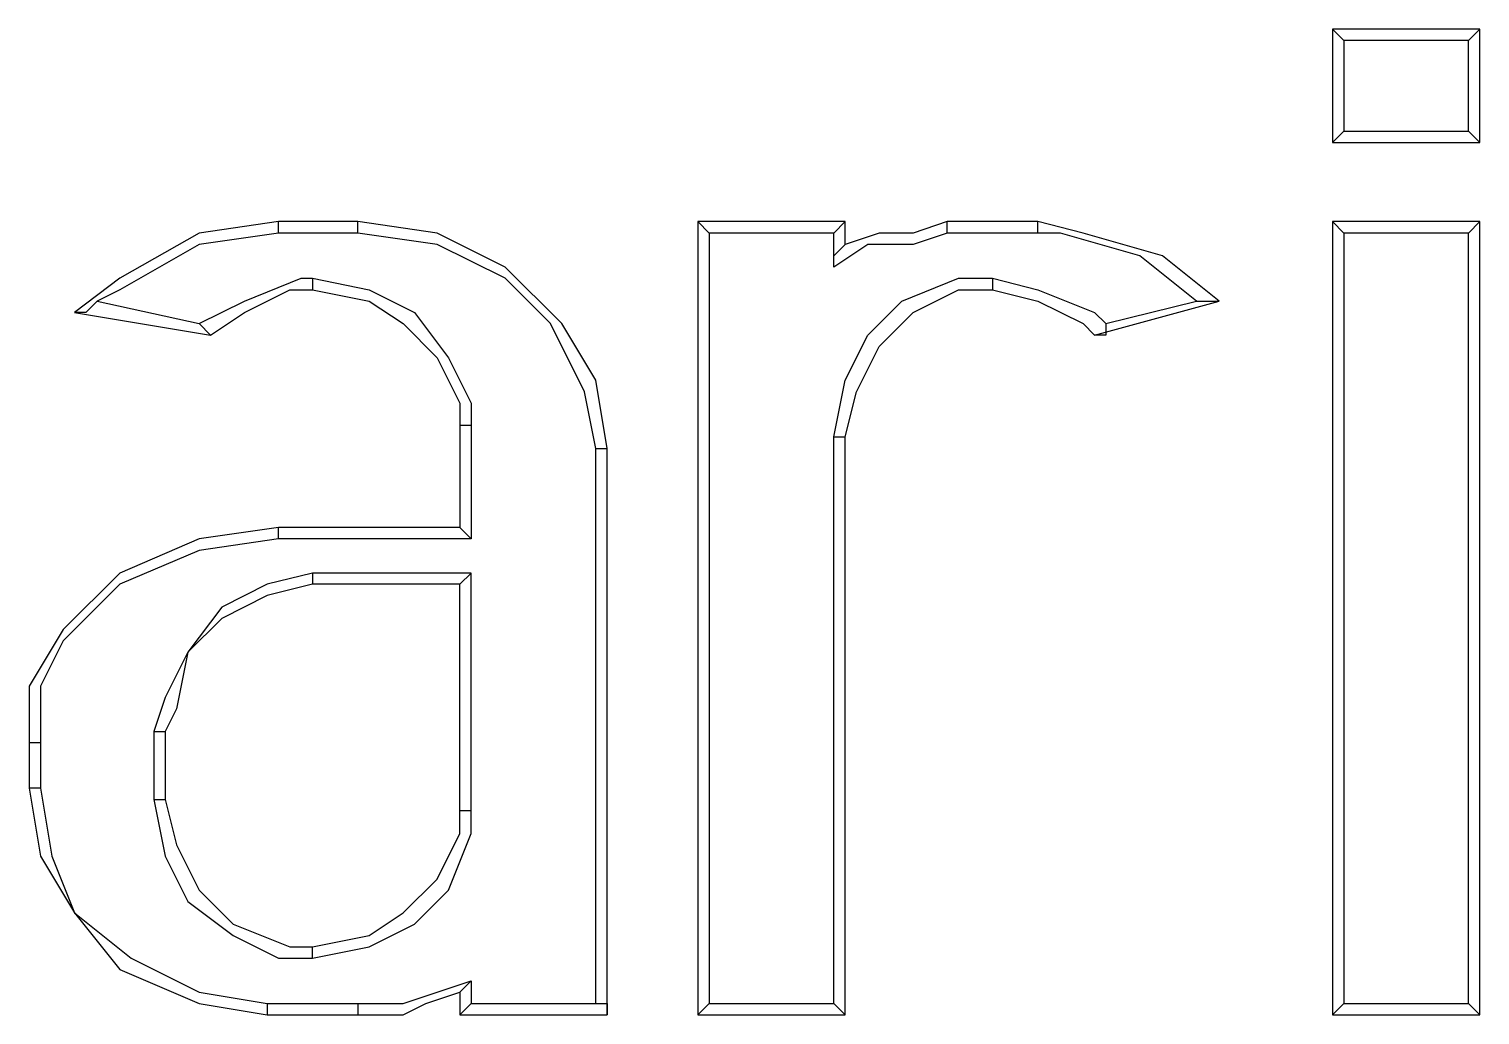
# Model space of a CAD drawing. Header units: centimetres. Extents: x -9.3 to 8.8, y -8.1 to 9.2.
# Drawn here: x 2.2049 to 2.6564, y -2.413 to -2.1061 of the extents above; entities that cross this region are included whole.
import ezdxf

# ---------------------------------------------------------------- set-up
doc = ezdxf.new("R2010")
doc.units = ezdxf.units.CM
doc.header["$MEASUREMENT"] = 0
doc.layers.add('Camada 1', color=7, linetype='Continuous')

msp = doc.modelspace()

# ---------------------------------------------------------------- linework, layer by layer
at = {"layer": 'Camada 1', "color": 250, "lineweight": 25}
for points in [[(2.61408, -2.10961), (2.61408, -2.10961), (2.61055, -2.10608), (2.61055, -2.10608)], [(2.61055, -2.10608), (2.61055, -2.10608), (2.61055, -2.14136), (2.61055, -2.14136)], [(2.65642, -2.10608), (2.65642, -2.10608), (2.61055, -2.10608), (2.61055, -2.10608)], [(2.61408, -2.10961), (2.61408, -2.10961), (2.61055, -2.10608), (2.61055, -2.10608)], [(2.61055, -2.10608), (2.61055, -2.10608), (2.61055, -2.14136), (2.61055, -2.14136)], [(2.65642, -2.10608), (2.65642, -2.10608), (2.61055, -2.10608), (2.61055, -2.10608)], [(2.65289, -2.10961), (2.65289, -2.10961), (2.65642, -2.10608), (2.65642, -2.10608)], [(2.65289, -2.10961), (2.65289, -2.10961), (2.65642, -2.10608), (2.65642, -2.10608)], [(2.65642, -2.14136), (2.65642, -2.14136), (2.65642, -2.10608), (2.65642, -2.10608)], [(2.65642, -2.14136), (2.65642, -2.14136), (2.65642, -2.10608), (2.65642, -2.10608)], [(2.61408, -2.10961), (2.61408, -2.10961), (2.61408, -2.13783), (2.61408, -2.13783)], [(2.65289, -2.10961), (2.65289, -2.10961), (2.61408, -2.10961), (2.61408, -2.10961)], [(2.61408, -2.10961), (2.61408, -2.10961), (2.61408, -2.13783), (2.61408, -2.13783)], [(2.65289, -2.10961), (2.65289, -2.10961), (2.61408, -2.10961), (2.61408, -2.10961)], [(2.65289, -2.13783), (2.65289, -2.13783), (2.65289, -2.10961), (2.65289, -2.10961)], [(2.65289, -2.13783), (2.65289, -2.13783), (2.65289, -2.10961), (2.65289, -2.10961)], [(2.61408, -2.13783), (2.61408, -2.13783), (2.61055, -2.14136), (2.61055, -2.14136)], [(2.61408, -2.13783), (2.61408, -2.13783), (2.61055, -2.14136), (2.61055, -2.14136)], [(2.61408, -2.13783), (2.61408, -2.13783), (2.65289, -2.13783), (2.65289, -2.13783)], [(2.61408, -2.13783), (2.61408, -2.13783), (2.65289, -2.13783), (2.65289, -2.13783)], [(2.65289, -2.13783), (2.65289, -2.13783), (2.65642, -2.14136), (2.65642, -2.14136)], [(2.65289, -2.13783), (2.65289, -2.13783), (2.65642, -2.14136), (2.65642, -2.14136)], [(2.61055, -2.14136), (2.61055, -2.14136), (2.65642, -2.14136), (2.65642, -2.14136)], [(2.61055, -2.14136), (2.61055, -2.14136), (2.65642, -2.14136), (2.65642, -2.14136)], [(2.28247, -2.16958), (2.28247, -2.16958), (2.28247, -2.16605), (2.28247, -2.16605)], [(2.30717, -2.16605), (2.30717, -2.16605), (2.28247, -2.16605), (2.28247, -2.16605)], [(2.28247, -2.16958), (2.28247, -2.16958), (2.28247, -2.16605), (2.28247, -2.16605)], [(2.30717, -2.16605), (2.30717, -2.16605), (2.28247, -2.16605), (2.28247, -2.16605)], [(2.30717, -2.16958), (2.30717, -2.16958), (2.30717, -2.16605), (2.30717, -2.16605)], [(2.30717, -2.16958), (2.30717, -2.16958), (2.30717, -2.16605), (2.30717, -2.16605)], [(2.41653, -2.16958), (2.41653, -2.16958), (2.413, -2.16605), (2.413, -2.16605)], [(2.45886, -2.16605), (2.45886, -2.16605), (2.413, -2.16605), (2.413, -2.16605)], [(2.413, -2.16605), (2.413, -2.16605), (2.413, -2.413), (2.413, -2.413)], [(2.41653, -2.16958), (2.41653, -2.16958), (2.413, -2.16605), (2.413, -2.16605)], [(2.45886, -2.16605), (2.45886, -2.16605), (2.413, -2.16605), (2.413, -2.16605)], [(2.413, -2.16605), (2.413, -2.16605), (2.413, -2.413), (2.413, -2.413)], [(2.45533, -2.16958), (2.45533, -2.16958), (2.45886, -2.16605), (2.45886, -2.16605)], [(2.45533, -2.16958), (2.45533, -2.16958), (2.45886, -2.16605), (2.45886, -2.16605)], [(2.45886, -2.17311), (2.45886, -2.17311), (2.45886, -2.16605), (2.45886, -2.16605)], [(2.45886, -2.17311), (2.45886, -2.17311), (2.45886, -2.16605), (2.45886, -2.16605)], [(2.49061, -2.16958), (2.49061, -2.16958), (2.49061, -2.16605), (2.49061, -2.16605)], [(2.51883, -2.16605), (2.51883, -2.16605), (2.49061, -2.16605), (2.49061, -2.16605)], [(2.49061, -2.16958), (2.49061, -2.16958), (2.49061, -2.16605), (2.49061, -2.16605)], [(2.51883, -2.16605), (2.51883, -2.16605), (2.49061, -2.16605), (2.49061, -2.16605)], [(2.51883, -2.16958), (2.51883, -2.16958), (2.51883, -2.16605), (2.51883, -2.16605)], [(2.51883, -2.16958), (2.51883, -2.16958), (2.51883, -2.16605), (2.51883, -2.16605)], [(2.61408, -2.16958), (2.61408, -2.16958), (2.61055, -2.16605), (2.61055, -2.16605)], [(2.65642, -2.16605), (2.65642, -2.16605), (2.61055, -2.16605), (2.61055, -2.16605)], [(2.61055, -2.16605), (2.61055, -2.16605), (2.61055, -2.413), (2.61055, -2.413)], [(2.61408, -2.16958), (2.61408, -2.16958), (2.61055, -2.16605), (2.61055, -2.16605)], [(2.65642, -2.16605), (2.65642, -2.16605), (2.61055, -2.16605), (2.61055, -2.16605)], [(2.61055, -2.16605), (2.61055, -2.16605), (2.61055, -2.413), (2.61055, -2.413)], [(2.65289, -2.16958), (2.65289, -2.16958), (2.65642, -2.16605), (2.65642, -2.16605)], [(2.65289, -2.16958), (2.65289, -2.16958), (2.65642, -2.16605), (2.65642, -2.16605)], [(2.65642, -2.413), (2.65642, -2.413), (2.65642, -2.16605), (2.65642, -2.16605)], [(2.65642, -2.413), (2.65642, -2.413), (2.65642, -2.16605), (2.65642, -2.16605)], [(2.30717, -2.16958), (2.30717, -2.16958), (2.28247, -2.16958), (2.28247, -2.16958)], [(2.30717, -2.16958), (2.30717, -2.16958), (2.28247, -2.16958), (2.28247, -2.16958)], [(2.45533, -2.16958), (2.45533, -2.16958), (2.41653, -2.16958), (2.41653, -2.16958)], [(2.41653, -2.16958), (2.41653, -2.16958), (2.41653, -2.40947), (2.41653, -2.40947)], [(2.45533, -2.16958), (2.45533, -2.16958), (2.41653, -2.16958), (2.41653, -2.16958)], [(2.41653, -2.16958), (2.41653, -2.16958), (2.41653, -2.40947), (2.41653, -2.40947)], [(2.45533, -2.18017), (2.45533, -2.18017), (2.45533, -2.16958), (2.45533, -2.16958)], [(2.45533, -2.18017), (2.45533, -2.18017), (2.45533, -2.16958), (2.45533, -2.16958)], [(2.51883, -2.16958), (2.51883, -2.16958), (2.49061, -2.16958), (2.49061, -2.16958)], [(2.51883, -2.16958), (2.51883, -2.16958), (2.49061, -2.16958), (2.49061, -2.16958)], [(2.65289, -2.16958), (2.65289, -2.16958), (2.61408, -2.16958), (2.61408, -2.16958)], [(2.61408, -2.16958), (2.61408, -2.16958), (2.61408, -2.40947), (2.61408, -2.40947)], [(2.65289, -2.16958), (2.65289, -2.16958), (2.61408, -2.16958), (2.61408, -2.16958)], [(2.61408, -2.16958), (2.61408, -2.16958), (2.61408, -2.40947), (2.61408, -2.40947)], [(2.65289, -2.40947), (2.65289, -2.40947), (2.65289, -2.16958), (2.65289, -2.16958)], [(2.65289, -2.40947), (2.65289, -2.40947), (2.65289, -2.16958), (2.65289, -2.16958)], [(2.29305, -2.18369), (2.29305, -2.18369), (2.29305, -2.18722), (2.29305, -2.18722)], [(2.29305, -2.18369), (2.29305, -2.18369), (2.29305, -2.18722), (2.29305, -2.18722)], [(2.50472, -2.18369), (2.50472, -2.18369), (2.50472, -2.18722), (2.50472, -2.18722)], [(2.50472, -2.18369), (2.50472, -2.18369), (2.50472, -2.18722), (2.50472, -2.18722)], [(2.21897, -2.19428), (2.21897, -2.19428), (2.2613, -2.20133), (2.2613, -2.20133)], [(2.21897, -2.19428), (2.21897, -2.19428), (2.2613, -2.20133), (2.2613, -2.20133)], [(2.22603, -2.19075), (2.22603, -2.19075), (2.25778, -2.1978), (2.25778, -2.1978)], [(2.22603, -2.19075), (2.22603, -2.19075), (2.25778, -2.1978), (2.25778, -2.1978)], [(2.53647, -2.20133), (2.53647, -2.20133), (2.57528, -2.19075), (2.57528, -2.19075)], [(2.53647, -2.20133), (2.53647, -2.20133), (2.57528, -2.19075), (2.57528, -2.19075)], [(2.54, -2.1978), (2.54, -2.1978), (2.56822, -2.19075), (2.56822, -2.19075)], [(2.54, -2.1978), (2.54, -2.1978), (2.56822, -2.19075), (2.56822, -2.19075)], [(2.56822, -2.19075), (2.56822, -2.19075), (2.57528, -2.19075), (2.57528, -2.19075)], [(2.56822, -2.19075), (2.56822, -2.19075), (2.57528, -2.19075), (2.57528, -2.19075)], [(2.25778, -2.1978), (2.25778, -2.1978), (2.2613, -2.20133), (2.2613, -2.20133)], [(2.25778, -2.1978), (2.25778, -2.1978), (2.2613, -2.20133), (2.2613, -2.20133)], [(2.34244, -2.22955), (2.34244, -2.22955), (2.33892, -2.22955), (2.33892, -2.22955)], [(2.33892, -2.22955), (2.33892, -2.22955), (2.33892, -2.2613), (2.33892, -2.2613)], [(2.34244, -2.22955), (2.34244, -2.22955), (2.33892, -2.22955), (2.33892, -2.22955)], [(2.33892, -2.22955), (2.33892, -2.22955), (2.33892, -2.2613), (2.33892, -2.2613)], [(2.34244, -2.22955), (2.34244, -2.22955), (2.34244, -2.26483), (2.34244, -2.26483)], [(2.34244, -2.22955), (2.34244, -2.22955), (2.34244, -2.26483), (2.34244, -2.26483)], [(2.45533, -2.40947), (2.45533, -2.40947), (2.45533, -2.23308), (2.45533, -2.23308)], [(2.45533, -2.23308), (2.45533, -2.23308), (2.45886, -2.23308), (2.45886, -2.23308)], [(2.45533, -2.40947), (2.45533, -2.40947), (2.45533, -2.23308), (2.45533, -2.23308)], [(2.45533, -2.23308), (2.45533, -2.23308), (2.45886, -2.23308), (2.45886, -2.23308)], [(2.45886, -2.413), (2.45886, -2.413), (2.45886, -2.23308), (2.45886, -2.23308)], [(2.45886, -2.413), (2.45886, -2.413), (2.45886, -2.23308), (2.45886, -2.23308)], [(2.38125, -2.40947), (2.38125, -2.40947), (2.38125, -2.23661), (2.38125, -2.23661)], [(2.38125, -2.23661), (2.38125, -2.23661), (2.38478, -2.23661), (2.38478, -2.23661)], [(2.38125, -2.40947), (2.38125, -2.40947), (2.38125, -2.23661), (2.38125, -2.23661)], [(2.38125, -2.23661), (2.38125, -2.23661), (2.38478, -2.23661), (2.38478, -2.23661)], [(2.38478, -2.413), (2.38478, -2.413), (2.38478, -2.23661), (2.38478, -2.23661)], [(2.38478, -2.413), (2.38478, -2.413), (2.38478, -2.23661), (2.38478, -2.23661)], [(2.28247, -2.26483), (2.28247, -2.26483), (2.28247, -2.2613), (2.28247, -2.2613)], [(2.33892, -2.2613), (2.33892, -2.2613), (2.28247, -2.2613), (2.28247, -2.2613)], [(2.28247, -2.26483), (2.28247, -2.26483), (2.28247, -2.2613), (2.28247, -2.2613)], [(2.33892, -2.2613), (2.33892, -2.2613), (2.28247, -2.2613), (2.28247, -2.2613)], [(2.34244, -2.26483), (2.34244, -2.26483), (2.33892, -2.2613), (2.33892, -2.2613)], [(2.34244, -2.26483), (2.34244, -2.26483), (2.33892, -2.2613), (2.33892, -2.2613)], [(2.34244, -2.26483), (2.34244, -2.26483), (2.28247, -2.26483), (2.28247, -2.26483)], [(2.34244, -2.26483), (2.34244, -2.26483), (2.28247, -2.26483), (2.28247, -2.26483)], [(2.34244, -2.27542), (2.34244, -2.27542), (2.29305, -2.27542), (2.29305, -2.27542)], [(2.29305, -2.27542), (2.29305, -2.27542), (2.29305, -2.27894), (2.29305, -2.27894)], [(2.34244, -2.27542), (2.34244, -2.27542), (2.29305, -2.27542), (2.29305, -2.27542)], [(2.29305, -2.27542), (2.29305, -2.27542), (2.29305, -2.27894), (2.29305, -2.27894)], [(2.34244, -2.27542), (2.34244, -2.27542), (2.33892, -2.27894), (2.33892, -2.27894)], [(2.34244, -2.27542), (2.34244, -2.27542), (2.33892, -2.27894), (2.33892, -2.27894)], [(2.34244, -2.3495), (2.34244, -2.3495), (2.34244, -2.27542), (2.34244, -2.27542)], [(2.34244, -2.3495), (2.34244, -2.3495), (2.34244, -2.27542), (2.34244, -2.27542)], [(2.33892, -2.27894), (2.33892, -2.27894), (2.29305, -2.27894), (2.29305, -2.27894)], [(2.33892, -2.27894), (2.33892, -2.27894), (2.29305, -2.27894), (2.29305, -2.27894)], [(2.33892, -2.3495), (2.33892, -2.3495), (2.33892, -2.27894), (2.33892, -2.27894)], [(2.33892, -2.3495), (2.33892, -2.3495), (2.33892, -2.27894), (2.33892, -2.27894)], [(2.24367, -2.3248), (2.24367, -2.3248), (2.24367, -2.34597), (2.24367, -2.34597)], [(2.24367, -2.3248), (2.24367, -2.3248), (2.24719, -2.3248), (2.24719, -2.3248)], [(2.24367, -2.3248), (2.24367, -2.3248), (2.24367, -2.34597), (2.24367, -2.34597)], [(2.24367, -2.3248), (2.24367, -2.3248), (2.24719, -2.3248), (2.24719, -2.3248)], [(2.24719, -2.3248), (2.24719, -2.3248), (2.24719, -2.34597), (2.24719, -2.34597)], [(2.24719, -2.3248), (2.24719, -2.3248), (2.24719, -2.34597), (2.24719, -2.34597)], [(2.20839, -2.32833), (2.20839, -2.32833), (2.20486, -2.32833), (2.20486, -2.32833)], [(2.20486, -2.32833), (2.20486, -2.32833), (2.20486, -2.34244), (2.20486, -2.34244)], [(2.20839, -2.32833), (2.20839, -2.32833), (2.20486, -2.32833), (2.20486, -2.32833)], [(2.20486, -2.32833), (2.20486, -2.32833), (2.20486, -2.34244), (2.20486, -2.34244)], [(2.20839, -2.32833), (2.20839, -2.32833), (2.20839, -2.34244), (2.20839, -2.34244)], [(2.20839, -2.32833), (2.20839, -2.32833), (2.20839, -2.34244), (2.20839, -2.34244)], [(2.20839, -2.34244), (2.20839, -2.34244), (2.20486, -2.34244), (2.20486, -2.34244)], [(2.20839, -2.34244), (2.20839, -2.34244), (2.20486, -2.34244), (2.20486, -2.34244)], [(2.24367, -2.34597), (2.24367, -2.34597), (2.24719, -2.34597), (2.24719, -2.34597)], [(2.24367, -2.34597), (2.24367, -2.34597), (2.24719, -2.34597), (2.24719, -2.34597)], [(2.34244, -2.3495), (2.34244, -2.3495), (2.33892, -2.3495), (2.33892, -2.3495)], [(2.34244, -2.3495), (2.34244, -2.3495), (2.33892, -2.3495), (2.33892, -2.3495)], [(2.29305, -2.39536), (2.29305, -2.39536), (2.29305, -2.39183), (2.29305, -2.39183)], [(2.29305, -2.39536), (2.29305, -2.39536), (2.29305, -2.39183), (2.29305, -2.39183)], [(2.33892, -2.40594), (2.33892, -2.40594), (2.33892, -2.413), (2.33892, -2.413)], [(2.33892, -2.40594), (2.33892, -2.40594), (2.33892, -2.413), (2.33892, -2.413)], [(2.34244, -2.40242), (2.34244, -2.40242), (2.34244, -2.40947), (2.34244, -2.40947)], [(2.34244, -2.40242), (2.34244, -2.40242), (2.34244, -2.40947), (2.34244, -2.40947)], [(2.27894, -2.40947), (2.27894, -2.40947), (2.30717, -2.40947), (2.30717, -2.40947)], [(2.27894, -2.40947), (2.27894, -2.40947), (2.27894, -2.413), (2.27894, -2.413)], [(2.27894, -2.40947), (2.27894, -2.40947), (2.30717, -2.40947), (2.30717, -2.40947)], [(2.27894, -2.40947), (2.27894, -2.40947), (2.27894, -2.413), (2.27894, -2.413)], [(2.30717, -2.40947), (2.30717, -2.40947), (2.30717, -2.413), (2.30717, -2.413)], [(2.30717, -2.40947), (2.30717, -2.40947), (2.30717, -2.413), (2.30717, -2.413)], [(2.34244, -2.40947), (2.34244, -2.40947), (2.33892, -2.413), (2.33892, -2.413)], [(2.34244, -2.40947), (2.34244, -2.40947), (2.33892, -2.413), (2.33892, -2.413)], [(2.34244, -2.40947), (2.34244, -2.40947), (2.38125, -2.40947), (2.38125, -2.40947)], [(2.34244, -2.40947), (2.34244, -2.40947), (2.38125, -2.40947), (2.38125, -2.40947)], [(2.41653, -2.40947), (2.41653, -2.40947), (2.413, -2.413), (2.413, -2.413)], [(2.41653, -2.40947), (2.41653, -2.40947), (2.413, -2.413), (2.413, -2.413)], [(2.41653, -2.40947), (2.41653, -2.40947), (2.45533, -2.40947), (2.45533, -2.40947)], [(2.41653, -2.40947), (2.41653, -2.40947), (2.45533, -2.40947), (2.45533, -2.40947)], [(2.45533, -2.40947), (2.45533, -2.40947), (2.45886, -2.413), (2.45886, -2.413)], [(2.45533, -2.40947), (2.45533, -2.40947), (2.45886, -2.413), (2.45886, -2.413)], [(2.61408, -2.40947), (2.61408, -2.40947), (2.61055, -2.413), (2.61055, -2.413)], [(2.61408, -2.40947), (2.61408, -2.40947), (2.61055, -2.413), (2.61055, -2.413)], [(2.61408, -2.40947), (2.61408, -2.40947), (2.65289, -2.40947), (2.65289, -2.40947)], [(2.61408, -2.40947), (2.61408, -2.40947), (2.65289, -2.40947), (2.65289, -2.40947)], [(2.65289, -2.40947), (2.65289, -2.40947), (2.65642, -2.413), (2.65642, -2.413)], [(2.65289, -2.40947), (2.65289, -2.40947), (2.65642, -2.413), (2.65642, -2.413)], [(2.27894, -2.413), (2.27894, -2.413), (2.30717, -2.413), (2.30717, -2.413)], [(2.27894, -2.413), (2.27894, -2.413), (2.30717, -2.413), (2.30717, -2.413)], [(2.33892, -2.413), (2.33892, -2.413), (2.38478, -2.413), (2.38478, -2.413)], [(2.33892, -2.413), (2.33892, -2.413), (2.38478, -2.413), (2.38478, -2.413)], [(2.413, -2.413), (2.413, -2.413), (2.45886, -2.413), (2.45886, -2.413)], [(2.413, -2.413), (2.413, -2.413), (2.45886, -2.413), (2.45886, -2.413)], [(2.61055, -2.413), (2.61055, -2.413), (2.65642, -2.413), (2.65642, -2.413)], [(2.61055, -2.413), (2.61055, -2.413), (2.65642, -2.413), (2.65642, -2.413)]]:
    msp.add_open_spline(points, degree=3, dxfattribs=at)
for points, knots in [([(2.28247, -2.16605), (2.28247, -2.16605), (2.25778, -2.16958), (2.25778, -2.16958), (2.25778, -2.16958), (2.23308, -2.18369), (2.23308, -2.18369), (2.23308, -2.18369), (2.21897, -2.19428), (2.21897, -2.19428)], [0, 0, 0, 0, 0.333333, 0.333333, 0.333333, 0.666667, 0.666667, 0.666667, 1, 1, 1, 1]), ([(2.28247, -2.16605), (2.28247, -2.16605), (2.25778, -2.16958), (2.25778, -2.16958), (2.25778, -2.16958), (2.23308, -2.18369), (2.23308, -2.18369), (2.23308, -2.18369), (2.21897, -2.19428), (2.21897, -2.19428)], [0, 0, 0, 0, 0.333333, 0.333333, 0.333333, 0.666667, 0.666667, 0.666667, 1, 1, 1, 1]), ([(2.38478, -2.23661), (2.38478, -2.23661), (2.38125, -2.21544), (2.38125, -2.21544), (2.38125, -2.21544), (2.37067, -2.1978), (2.37067, -2.1978), (2.37067, -2.1978), (2.35303, -2.18017), (2.35303, -2.18017), (2.35303, -2.18017), (2.33186, -2.16958), (2.33186, -2.16958), (2.33186, -2.16958), (2.30717, -2.16605), (2.30717, -2.16605)], [0, 0, 0, 0, 0.2, 0.2, 0.2, 0.4, 0.4, 0.4, 0.6, 0.6, 0.6, 0.8, 0.8, 0.8, 1, 1, 1, 1]), ([(2.38478, -2.23661), (2.38478, -2.23661), (2.38125, -2.21544), (2.38125, -2.21544), (2.38125, -2.21544), (2.37067, -2.1978), (2.37067, -2.1978), (2.37067, -2.1978), (2.35303, -2.18017), (2.35303, -2.18017), (2.35303, -2.18017), (2.33186, -2.16958), (2.33186, -2.16958), (2.33186, -2.16958), (2.30717, -2.16605), (2.30717, -2.16605)], [0, 0, 0, 0, 0.2, 0.2, 0.2, 0.4, 0.4, 0.4, 0.6, 0.6, 0.6, 0.8, 0.8, 0.8, 1, 1, 1, 1]), ([(2.49061, -2.16605), (2.49061, -2.16605), (2.48003, -2.16958), (2.48003, -2.16958), (2.48003, -2.16958), (2.46944, -2.16958), (2.46944, -2.16958), (2.46944, -2.16958), (2.45886, -2.17311), (2.45886, -2.17311)], [0, 0, 0, 0, 0.333333, 0.333333, 0.333333, 0.666667, 0.666667, 0.666667, 1, 1, 1, 1]), ([(2.49061, -2.16605), (2.49061, -2.16605), (2.48003, -2.16958), (2.48003, -2.16958), (2.48003, -2.16958), (2.46944, -2.16958), (2.46944, -2.16958), (2.46944, -2.16958), (2.45886, -2.17311), (2.45886, -2.17311)], [0, 0, 0, 0, 0.333333, 0.333333, 0.333333, 0.666667, 0.666667, 0.666667, 1, 1, 1, 1]), ([(2.57528, -2.19075), (2.57528, -2.19075), (2.55764, -2.17664), (2.55764, -2.17664), (2.55764, -2.17664), (2.53294, -2.16958), (2.53294, -2.16958), (2.53294, -2.16958), (2.51883, -2.16605), (2.51883, -2.16605)], [0, 0, 0, 0, 0.333333, 0.333333, 0.333333, 0.666667, 0.666667, 0.666667, 1, 1, 1, 1]), ([(2.57528, -2.19075), (2.57528, -2.19075), (2.55764, -2.17664), (2.55764, -2.17664), (2.55764, -2.17664), (2.53294, -2.16958), (2.53294, -2.16958), (2.53294, -2.16958), (2.51883, -2.16605), (2.51883, -2.16605)], [0, 0, 0, 0, 0.333333, 0.333333, 0.333333, 0.666667, 0.666667, 0.666667, 1, 1, 1, 1]), ([(2.28247, -2.16958), (2.28247, -2.16958), (2.25778, -2.17311), (2.25778, -2.17311), (2.25778, -2.17311), (2.23308, -2.18722), (2.23308, -2.18722), (2.23308, -2.18722), (2.22603, -2.19075), (2.22603, -2.19075)], [0, 0, 0, 0, 0.333333, 0.333333, 0.333333, 0.666667, 0.666667, 0.666667, 1, 1, 1, 1]), ([(2.28247, -2.16958), (2.28247, -2.16958), (2.25778, -2.17311), (2.25778, -2.17311), (2.25778, -2.17311), (2.23308, -2.18722), (2.23308, -2.18722), (2.23308, -2.18722), (2.22603, -2.19075), (2.22603, -2.19075)], [0, 0, 0, 0, 0.333333, 0.333333, 0.333333, 0.666667, 0.666667, 0.666667, 1, 1, 1, 1]), ([(2.38125, -2.23661), (2.38125, -2.23661), (2.37772, -2.21897), (2.37772, -2.21897), (2.37772, -2.21897), (2.36714, -2.1978), (2.36714, -2.1978), (2.36714, -2.1978), (2.35303, -2.18369), (2.35303, -2.18369), (2.35303, -2.18369), (2.33186, -2.17311), (2.33186, -2.17311), (2.33186, -2.17311), (2.30717, -2.16958), (2.30717, -2.16958)], [0, 0, 0, 0, 0.2, 0.2, 0.2, 0.4, 0.4, 0.4, 0.6, 0.6, 0.6, 0.8, 0.8, 0.8, 1, 1, 1, 1]), ([(2.38125, -2.23661), (2.38125, -2.23661), (2.37772, -2.21897), (2.37772, -2.21897), (2.37772, -2.21897), (2.36714, -2.1978), (2.36714, -2.1978), (2.36714, -2.1978), (2.35303, -2.18369), (2.35303, -2.18369), (2.35303, -2.18369), (2.33186, -2.17311), (2.33186, -2.17311), (2.33186, -2.17311), (2.30717, -2.16958), (2.30717, -2.16958)], [0, 0, 0, 0, 0.2, 0.2, 0.2, 0.4, 0.4, 0.4, 0.6, 0.6, 0.6, 0.8, 0.8, 0.8, 1, 1, 1, 1]), ([(2.49061, -2.16958), (2.49061, -2.16958), (2.48003, -2.17311), (2.48003, -2.17311), (2.48003, -2.17311), (2.46592, -2.17311), (2.46592, -2.17311), (2.46592, -2.17311), (2.45533, -2.18017), (2.45533, -2.18017)], [0, 0, 0, 0, 0.333333, 0.333333, 0.333333, 0.666667, 0.666667, 0.666667, 1, 1, 1, 1]), ([(2.49061, -2.16958), (2.49061, -2.16958), (2.48003, -2.17311), (2.48003, -2.17311), (2.48003, -2.17311), (2.46592, -2.17311), (2.46592, -2.17311), (2.46592, -2.17311), (2.45533, -2.18017), (2.45533, -2.18017)], [0, 0, 0, 0, 0.333333, 0.333333, 0.333333, 0.666667, 0.666667, 0.666667, 1, 1, 1, 1]), ([(2.56822, -2.19075), (2.56822, -2.19075), (2.55058, -2.17664), (2.55058, -2.17664), (2.55058, -2.17664), (2.52589, -2.16958), (2.52589, -2.16958), (2.52589, -2.16958), (2.51883, -2.16958), (2.51883, -2.16958)], [0, 0, 0, 0, 0.333333, 0.333333, 0.333333, 0.666667, 0.666667, 0.666667, 1, 1, 1, 1]), ([(2.56822, -2.19075), (2.56822, -2.19075), (2.55058, -2.17664), (2.55058, -2.17664), (2.55058, -2.17664), (2.52589, -2.16958), (2.52589, -2.16958), (2.52589, -2.16958), (2.51883, -2.16958), (2.51883, -2.16958)], [0, 0, 0, 0, 0.333333, 0.333333, 0.333333, 0.666667, 0.666667, 0.666667, 1, 1, 1, 1]), ([(2.45533, -2.18017), (2.45533, -2.18017), (2.45533, -2.17664), (2.45533, -2.17664), (2.45533, -2.17664), (2.45886, -2.17311), (2.45886, -2.17311)], [0, 0, 0, 0, 0.5, 0.5, 0.5, 1, 1, 1, 1]), ([(2.45533, -2.18017), (2.45533, -2.18017), (2.45533, -2.17664), (2.45533, -2.17664), (2.45533, -2.17664), (2.45886, -2.17311), (2.45886, -2.17311)], [0, 0, 0, 0, 0.5, 0.5, 0.5, 1, 1, 1, 1]), ([(2.25778, -2.1978), (2.25778, -2.1978), (2.27189, -2.19075), (2.27189, -2.19075), (2.27189, -2.19075), (2.28953, -2.18369), (2.28953, -2.18369), (2.28953, -2.18369), (2.29305, -2.18369), (2.29305, -2.18369)], [0, 0, 0, 0, 0.333333, 0.333333, 0.333333, 0.666667, 0.666667, 0.666667, 1, 1, 1, 1]), ([(2.25778, -2.1978), (2.25778, -2.1978), (2.27189, -2.19075), (2.27189, -2.19075), (2.27189, -2.19075), (2.28953, -2.18369), (2.28953, -2.18369), (2.28953, -2.18369), (2.29305, -2.18369), (2.29305, -2.18369)], [0, 0, 0, 0, 0.333333, 0.333333, 0.333333, 0.666667, 0.666667, 0.666667, 1, 1, 1, 1]), ([(2.29305, -2.18369), (2.29305, -2.18369), (2.31069, -2.18722), (2.31069, -2.18722), (2.31069, -2.18722), (2.3248, -2.19428), (2.3248, -2.19428), (2.3248, -2.19428), (2.33539, -2.20839), (2.33539, -2.20839), (2.33539, -2.20839), (2.34244, -2.2225), (2.34244, -2.2225), (2.34244, -2.2225), (2.34244, -2.22955), (2.34244, -2.22955)], [0, 0, 0, 0, 0.2, 0.2, 0.2, 0.4, 0.4, 0.4, 0.6, 0.6, 0.6, 0.8, 0.8, 0.8, 1, 1, 1, 1]), ([(2.29305, -2.18369), (2.29305, -2.18369), (2.31069, -2.18722), (2.31069, -2.18722), (2.31069, -2.18722), (2.3248, -2.19428), (2.3248, -2.19428), (2.3248, -2.19428), (2.33539, -2.20839), (2.33539, -2.20839), (2.33539, -2.20839), (2.34244, -2.2225), (2.34244, -2.2225), (2.34244, -2.2225), (2.34244, -2.22955), (2.34244, -2.22955)], [0, 0, 0, 0, 0.2, 0.2, 0.2, 0.4, 0.4, 0.4, 0.6, 0.6, 0.6, 0.8, 0.8, 0.8, 1, 1, 1, 1]), ([(2.45533, -2.23308), (2.45533, -2.23308), (2.45886, -2.21544), (2.45886, -2.21544), (2.45886, -2.21544), (2.46592, -2.20133), (2.46592, -2.20133), (2.46592, -2.20133), (2.4765, -2.19075), (2.4765, -2.19075), (2.4765, -2.19075), (2.49414, -2.18369), (2.49414, -2.18369), (2.49414, -2.18369), (2.50472, -2.18369), (2.50472, -2.18369)], [0, 0, 0, 0, 0.2, 0.2, 0.2, 0.4, 0.4, 0.4, 0.6, 0.6, 0.6, 0.8, 0.8, 0.8, 1, 1, 1, 1]), ([(2.45533, -2.23308), (2.45533, -2.23308), (2.45886, -2.21544), (2.45886, -2.21544), (2.45886, -2.21544), (2.46592, -2.20133), (2.46592, -2.20133), (2.46592, -2.20133), (2.4765, -2.19075), (2.4765, -2.19075), (2.4765, -2.19075), (2.49414, -2.18369), (2.49414, -2.18369), (2.49414, -2.18369), (2.50472, -2.18369), (2.50472, -2.18369)], [0, 0, 0, 0, 0.2, 0.2, 0.2, 0.4, 0.4, 0.4, 0.6, 0.6, 0.6, 0.8, 0.8, 0.8, 1, 1, 1, 1]), ([(2.50472, -2.18369), (2.50472, -2.18369), (2.51883, -2.18722), (2.51883, -2.18722), (2.51883, -2.18722), (2.53647, -2.19428), (2.53647, -2.19428), (2.53647, -2.19428), (2.54, -2.1978), (2.54, -2.1978)], [0, 0, 0, 0, 0.333333, 0.333333, 0.333333, 0.666667, 0.666667, 0.666667, 1, 1, 1, 1]), ([(2.50472, -2.18369), (2.50472, -2.18369), (2.51883, -2.18722), (2.51883, -2.18722), (2.51883, -2.18722), (2.53647, -2.19428), (2.53647, -2.19428), (2.53647, -2.19428), (2.54, -2.1978), (2.54, -2.1978)], [0, 0, 0, 0, 0.333333, 0.333333, 0.333333, 0.666667, 0.666667, 0.666667, 1, 1, 1, 1]), ([(2.2613, -2.20133), (2.2613, -2.20133), (2.27189, -2.19428), (2.27189, -2.19428), (2.27189, -2.19428), (2.286, -2.18722), (2.286, -2.18722), (2.286, -2.18722), (2.29305, -2.18722), (2.29305, -2.18722)], [0, 0, 0, 0, 0.333333, 0.333333, 0.333333, 0.666667, 0.666667, 0.666667, 1, 1, 1, 1]), ([(2.2613, -2.20133), (2.2613, -2.20133), (2.27189, -2.19428), (2.27189, -2.19428), (2.27189, -2.19428), (2.286, -2.18722), (2.286, -2.18722), (2.286, -2.18722), (2.29305, -2.18722), (2.29305, -2.18722)], [0, 0, 0, 0, 0.333333, 0.333333, 0.333333, 0.666667, 0.666667, 0.666667, 1, 1, 1, 1]), ([(2.29305, -2.18722), (2.29305, -2.18722), (2.31069, -2.19075), (2.31069, -2.19075), (2.31069, -2.19075), (2.32128, -2.1978), (2.32128, -2.1978), (2.32128, -2.1978), (2.33186, -2.20839), (2.33186, -2.20839), (2.33186, -2.20839), (2.33892, -2.2225), (2.33892, -2.2225), (2.33892, -2.2225), (2.33892, -2.22955), (2.33892, -2.22955)], [0, 0, 0, 0, 0.2, 0.2, 0.2, 0.4, 0.4, 0.4, 0.6, 0.6, 0.6, 0.8, 0.8, 0.8, 1, 1, 1, 1]), ([(2.29305, -2.18722), (2.29305, -2.18722), (2.31069, -2.19075), (2.31069, -2.19075), (2.31069, -2.19075), (2.32128, -2.1978), (2.32128, -2.1978), (2.32128, -2.1978), (2.33186, -2.20839), (2.33186, -2.20839), (2.33186, -2.20839), (2.33892, -2.2225), (2.33892, -2.2225), (2.33892, -2.2225), (2.33892, -2.22955), (2.33892, -2.22955)], [0, 0, 0, 0, 0.2, 0.2, 0.2, 0.4, 0.4, 0.4, 0.6, 0.6, 0.6, 0.8, 0.8, 0.8, 1, 1, 1, 1]), ([(2.45886, -2.23308), (2.45886, -2.23308), (2.46239, -2.21897), (2.46239, -2.21897), (2.46239, -2.21897), (2.46944, -2.20486), (2.46944, -2.20486), (2.46944, -2.20486), (2.48003, -2.19428), (2.48003, -2.19428), (2.48003, -2.19428), (2.49414, -2.18722), (2.49414, -2.18722), (2.49414, -2.18722), (2.50472, -2.18722), (2.50472, -2.18722)], [0, 0, 0, 0, 0.2, 0.2, 0.2, 0.4, 0.4, 0.4, 0.6, 0.6, 0.6, 0.8, 0.8, 0.8, 1, 1, 1, 1]), ([(2.45886, -2.23308), (2.45886, -2.23308), (2.46239, -2.21897), (2.46239, -2.21897), (2.46239, -2.21897), (2.46944, -2.20486), (2.46944, -2.20486), (2.46944, -2.20486), (2.48003, -2.19428), (2.48003, -2.19428), (2.48003, -2.19428), (2.49414, -2.18722), (2.49414, -2.18722), (2.49414, -2.18722), (2.50472, -2.18722), (2.50472, -2.18722)], [0, 0, 0, 0, 0.2, 0.2, 0.2, 0.4, 0.4, 0.4, 0.6, 0.6, 0.6, 0.8, 0.8, 0.8, 1, 1, 1, 1]), ([(2.50472, -2.18722), (2.50472, -2.18722), (2.51883, -2.19075), (2.51883, -2.19075), (2.51883, -2.19075), (2.53294, -2.1978), (2.53294, -2.1978), (2.53294, -2.1978), (2.53647, -2.20133), (2.53647, -2.20133)], [0, 0, 0, 0, 0.333333, 0.333333, 0.333333, 0.666667, 0.666667, 0.666667, 1, 1, 1, 1]), ([(2.50472, -2.18722), (2.50472, -2.18722), (2.51883, -2.19075), (2.51883, -2.19075), (2.51883, -2.19075), (2.53294, -2.1978), (2.53294, -2.1978), (2.53294, -2.1978), (2.53647, -2.20133), (2.53647, -2.20133)], [0, 0, 0, 0, 0.333333, 0.333333, 0.333333, 0.666667, 0.666667, 0.666667, 1, 1, 1, 1]), ([(2.22603, -2.19075), (2.22603, -2.19075), (2.2225, -2.19428), (2.2225, -2.19428), (2.2225, -2.19428), (2.21897, -2.19428), (2.21897, -2.19428)], [0, 0, 0, 0, 0.5, 0.5, 0.5, 1, 1, 1, 1]), ([(2.22603, -2.19075), (2.22603, -2.19075), (2.2225, -2.19428), (2.2225, -2.19428), (2.2225, -2.19428), (2.21897, -2.19428), (2.21897, -2.19428)], [0, 0, 0, 0, 0.5, 0.5, 0.5, 1, 1, 1, 1]), ([(2.54, -2.1978), (2.54, -2.1978), (2.54, -2.20133), (2.54, -2.20133), (2.54, -2.20133), (2.53647, -2.20133), (2.53647, -2.20133)], [0, 0, 0, 0, 0.5, 0.5, 0.5, 1, 1, 1, 1]), ([(2.54, -2.1978), (2.54, -2.1978), (2.54, -2.20133), (2.54, -2.20133), (2.54, -2.20133), (2.53647, -2.20133), (2.53647, -2.20133)], [0, 0, 0, 0, 0.5, 0.5, 0.5, 1, 1, 1, 1]), ([(2.28247, -2.2613), (2.28247, -2.2613), (2.25778, -2.26483), (2.25778, -2.26483), (2.25778, -2.26483), (2.23308, -2.27542), (2.23308, -2.27542), (2.23308, -2.27542), (2.21544, -2.29305), (2.21544, -2.29305), (2.21544, -2.29305), (2.20486, -2.31069), (2.20486, -2.31069), (2.20486, -2.31069), (2.20486, -2.32833), (2.20486, -2.32833)], [0, 0, 0, 0, 0.2, 0.2, 0.2, 0.4, 0.4, 0.4, 0.6, 0.6, 0.6, 0.8, 0.8, 0.8, 1, 1, 1, 1]), ([(2.28247, -2.2613), (2.28247, -2.2613), (2.25778, -2.26483), (2.25778, -2.26483), (2.25778, -2.26483), (2.23308, -2.27542), (2.23308, -2.27542), (2.23308, -2.27542), (2.21544, -2.29305), (2.21544, -2.29305), (2.21544, -2.29305), (2.20486, -2.31069), (2.20486, -2.31069), (2.20486, -2.31069), (2.20486, -2.32833), (2.20486, -2.32833)], [0, 0, 0, 0, 0.2, 0.2, 0.2, 0.4, 0.4, 0.4, 0.6, 0.6, 0.6, 0.8, 0.8, 0.8, 1, 1, 1, 1]), ([(2.28247, -2.26483), (2.28247, -2.26483), (2.25778, -2.26836), (2.25778, -2.26836), (2.25778, -2.26836), (2.23308, -2.27894), (2.23308, -2.27894), (2.23308, -2.27894), (2.21544, -2.29658), (2.21544, -2.29658), (2.21544, -2.29658), (2.20839, -2.31069), (2.20839, -2.31069), (2.20839, -2.31069), (2.20839, -2.32833), (2.20839, -2.32833)], [0, 0, 0, 0, 0.2, 0.2, 0.2, 0.4, 0.4, 0.4, 0.6, 0.6, 0.6, 0.8, 0.8, 0.8, 1, 1, 1, 1]), ([(2.28247, -2.26483), (2.28247, -2.26483), (2.25778, -2.26836), (2.25778, -2.26836), (2.25778, -2.26836), (2.23308, -2.27894), (2.23308, -2.27894), (2.23308, -2.27894), (2.21544, -2.29658), (2.21544, -2.29658), (2.21544, -2.29658), (2.20839, -2.31069), (2.20839, -2.31069), (2.20839, -2.31069), (2.20839, -2.32833), (2.20839, -2.32833)], [0, 0, 0, 0, 0.2, 0.2, 0.2, 0.4, 0.4, 0.4, 0.6, 0.6, 0.6, 0.8, 0.8, 0.8, 1, 1, 1, 1]), ([(2.29305, -2.27542), (2.29305, -2.27542), (2.27894, -2.27894), (2.27894, -2.27894), (2.27894, -2.27894), (2.26483, -2.286), (2.26483, -2.286), (2.26483, -2.286), (2.25425, -2.30011), (2.25425, -2.30011), (2.25425, -2.30011), (2.24719, -2.31422), (2.24719, -2.31422), (2.24719, -2.31422), (2.24367, -2.3248), (2.24367, -2.3248)], [0, 0, 0, 0, 0.2, 0.2, 0.2, 0.4, 0.4, 0.4, 0.6, 0.6, 0.6, 0.8, 0.8, 0.8, 1, 1, 1, 1]), ([(2.29305, -2.27542), (2.29305, -2.27542), (2.27894, -2.27894), (2.27894, -2.27894), (2.27894, -2.27894), (2.26483, -2.286), (2.26483, -2.286), (2.26483, -2.286), (2.25425, -2.30011), (2.25425, -2.30011), (2.25425, -2.30011), (2.24719, -2.31422), (2.24719, -2.31422), (2.24719, -2.31422), (2.24367, -2.3248), (2.24367, -2.3248)], [0, 0, 0, 0, 0.2, 0.2, 0.2, 0.4, 0.4, 0.4, 0.6, 0.6, 0.6, 0.8, 0.8, 0.8, 1, 1, 1, 1]), ([(2.29305, -2.27894), (2.29305, -2.27894), (2.27894, -2.28247), (2.27894, -2.28247), (2.27894, -2.28247), (2.26483, -2.28953), (2.26483, -2.28953), (2.26483, -2.28953), (2.25425, -2.30011), (2.25425, -2.30011), (2.25425, -2.30011), (2.25072, -2.31775), (2.25072, -2.31775), (2.25072, -2.31775), (2.24719, -2.3248), (2.24719, -2.3248)], [0, 0, 0, 0, 0.2, 0.2, 0.2, 0.4, 0.4, 0.4, 0.6, 0.6, 0.6, 0.8, 0.8, 0.8, 1, 1, 1, 1]), ([(2.29305, -2.27894), (2.29305, -2.27894), (2.27894, -2.28247), (2.27894, -2.28247), (2.27894, -2.28247), (2.26483, -2.28953), (2.26483, -2.28953), (2.26483, -2.28953), (2.25425, -2.30011), (2.25425, -2.30011), (2.25425, -2.30011), (2.25072, -2.31775), (2.25072, -2.31775), (2.25072, -2.31775), (2.24719, -2.3248), (2.24719, -2.3248)], [0, 0, 0, 0, 0.2, 0.2, 0.2, 0.4, 0.4, 0.4, 0.6, 0.6, 0.6, 0.8, 0.8, 0.8, 1, 1, 1, 1]), ([(2.20486, -2.34244), (2.20486, -2.34244), (2.20839, -2.36361), (2.20839, -2.36361), (2.20839, -2.36361), (2.21897, -2.38125), (2.21897, -2.38125), (2.21897, -2.38125), (2.23308, -2.39889), (2.23308, -2.39889), (2.23308, -2.39889), (2.25778, -2.40947), (2.25778, -2.40947), (2.25778, -2.40947), (2.27894, -2.413), (2.27894, -2.413)], [0, 0, 0, 0, 0.2, 0.2, 0.2, 0.4, 0.4, 0.4, 0.6, 0.6, 0.6, 0.8, 0.8, 0.8, 1, 1, 1, 1]), ([(2.20486, -2.34244), (2.20486, -2.34244), (2.20839, -2.36361), (2.20839, -2.36361), (2.20839, -2.36361), (2.21897, -2.38125), (2.21897, -2.38125), (2.21897, -2.38125), (2.23308, -2.39889), (2.23308, -2.39889), (2.23308, -2.39889), (2.25778, -2.40947), (2.25778, -2.40947), (2.25778, -2.40947), (2.27894, -2.413), (2.27894, -2.413)], [0, 0, 0, 0, 0.2, 0.2, 0.2, 0.4, 0.4, 0.4, 0.6, 0.6, 0.6, 0.8, 0.8, 0.8, 1, 1, 1, 1]), ([(2.20839, -2.34244), (2.20839, -2.34244), (2.21192, -2.36361), (2.21192, -2.36361), (2.21192, -2.36361), (2.21897, -2.38125), (2.21897, -2.38125), (2.21897, -2.38125), (2.23661, -2.39536), (2.23661, -2.39536), (2.23661, -2.39536), (2.25778, -2.40594), (2.25778, -2.40594), (2.25778, -2.40594), (2.27894, -2.40947), (2.27894, -2.40947)], [0, 0, 0, 0, 0.2, 0.2, 0.2, 0.4, 0.4, 0.4, 0.6, 0.6, 0.6, 0.8, 0.8, 0.8, 1, 1, 1, 1]), ([(2.20839, -2.34244), (2.20839, -2.34244), (2.21192, -2.36361), (2.21192, -2.36361), (2.21192, -2.36361), (2.21897, -2.38125), (2.21897, -2.38125), (2.21897, -2.38125), (2.23661, -2.39536), (2.23661, -2.39536), (2.23661, -2.39536), (2.25778, -2.40594), (2.25778, -2.40594), (2.25778, -2.40594), (2.27894, -2.40947), (2.27894, -2.40947)], [0, 0, 0, 0, 0.2, 0.2, 0.2, 0.4, 0.4, 0.4, 0.6, 0.6, 0.6, 0.8, 0.8, 0.8, 1, 1, 1, 1]), ([(2.24367, -2.34597), (2.24367, -2.34597), (2.24719, -2.36361), (2.24719, -2.36361), (2.24719, -2.36361), (2.25425, -2.37772), (2.25425, -2.37772), (2.25425, -2.37772), (2.26836, -2.3883), (2.26836, -2.3883), (2.26836, -2.3883), (2.28247, -2.39536), (2.28247, -2.39536), (2.28247, -2.39536), (2.29305, -2.39536), (2.29305, -2.39536)], [0, 0, 0, 0, 0.2, 0.2, 0.2, 0.4, 0.4, 0.4, 0.6, 0.6, 0.6, 0.8, 0.8, 0.8, 1, 1, 1, 1]), ([(2.24367, -2.34597), (2.24367, -2.34597), (2.24719, -2.36361), (2.24719, -2.36361), (2.24719, -2.36361), (2.25425, -2.37772), (2.25425, -2.37772), (2.25425, -2.37772), (2.26836, -2.3883), (2.26836, -2.3883), (2.26836, -2.3883), (2.28247, -2.39536), (2.28247, -2.39536), (2.28247, -2.39536), (2.29305, -2.39536), (2.29305, -2.39536)], [0, 0, 0, 0, 0.2, 0.2, 0.2, 0.4, 0.4, 0.4, 0.6, 0.6, 0.6, 0.8, 0.8, 0.8, 1, 1, 1, 1]), ([(2.24719, -2.34597), (2.24719, -2.34597), (2.25072, -2.36008), (2.25072, -2.36008), (2.25072, -2.36008), (2.25778, -2.37419), (2.25778, -2.37419), (2.25778, -2.37419), (2.26836, -2.38478), (2.26836, -2.38478), (2.26836, -2.38478), (2.286, -2.39183), (2.286, -2.39183), (2.286, -2.39183), (2.29305, -2.39183), (2.29305, -2.39183)], [0, 0, 0, 0, 0.2, 0.2, 0.2, 0.4, 0.4, 0.4, 0.6, 0.6, 0.6, 0.8, 0.8, 0.8, 1, 1, 1, 1]), ([(2.24719, -2.34597), (2.24719, -2.34597), (2.25072, -2.36008), (2.25072, -2.36008), (2.25072, -2.36008), (2.25778, -2.37419), (2.25778, -2.37419), (2.25778, -2.37419), (2.26836, -2.38478), (2.26836, -2.38478), (2.26836, -2.38478), (2.286, -2.39183), (2.286, -2.39183), (2.286, -2.39183), (2.29305, -2.39183), (2.29305, -2.39183)], [0, 0, 0, 0, 0.2, 0.2, 0.2, 0.4, 0.4, 0.4, 0.6, 0.6, 0.6, 0.8, 0.8, 0.8, 1, 1, 1, 1]), ([(2.29305, -2.39536), (2.29305, -2.39536), (2.31069, -2.39183), (2.31069, -2.39183), (2.31069, -2.39183), (2.3248, -2.38478), (2.3248, -2.38478), (2.3248, -2.38478), (2.33539, -2.37419), (2.33539, -2.37419), (2.33539, -2.37419), (2.34244, -2.35655), (2.34244, -2.35655), (2.34244, -2.35655), (2.34244, -2.3495), (2.34244, -2.3495)], [0, 0, 0, 0, 0.2, 0.2, 0.2, 0.4, 0.4, 0.4, 0.6, 0.6, 0.6, 0.8, 0.8, 0.8, 1, 1, 1, 1]), ([(2.29305, -2.39183), (2.29305, -2.39183), (2.31069, -2.3883), (2.31069, -2.3883), (2.31069, -2.3883), (2.32128, -2.38125), (2.32128, -2.38125), (2.32128, -2.38125), (2.33186, -2.37067), (2.33186, -2.37067), (2.33186, -2.37067), (2.33892, -2.35655), (2.33892, -2.35655), (2.33892, -2.35655), (2.33892, -2.3495), (2.33892, -2.3495)], [0, 0, 0, 0, 0.2, 0.2, 0.2, 0.4, 0.4, 0.4, 0.6, 0.6, 0.6, 0.8, 0.8, 0.8, 1, 1, 1, 1]), ([(2.29305, -2.39536), (2.29305, -2.39536), (2.31069, -2.39183), (2.31069, -2.39183), (2.31069, -2.39183), (2.3248, -2.38478), (2.3248, -2.38478), (2.3248, -2.38478), (2.33539, -2.37419), (2.33539, -2.37419), (2.33539, -2.37419), (2.34244, -2.35655), (2.34244, -2.35655), (2.34244, -2.35655), (2.34244, -2.3495), (2.34244, -2.3495)], [0, 0, 0, 0, 0.2, 0.2, 0.2, 0.4, 0.4, 0.4, 0.6, 0.6, 0.6, 0.8, 0.8, 0.8, 1, 1, 1, 1]), ([(2.29305, -2.39183), (2.29305, -2.39183), (2.31069, -2.3883), (2.31069, -2.3883), (2.31069, -2.3883), (2.32128, -2.38125), (2.32128, -2.38125), (2.32128, -2.38125), (2.33186, -2.37067), (2.33186, -2.37067), (2.33186, -2.37067), (2.33892, -2.35655), (2.33892, -2.35655), (2.33892, -2.35655), (2.33892, -2.3495), (2.33892, -2.3495)], [0, 0, 0, 0, 0.2, 0.2, 0.2, 0.4, 0.4, 0.4, 0.6, 0.6, 0.6, 0.8, 0.8, 0.8, 1, 1, 1, 1]), ([(2.30717, -2.40947), (2.30717, -2.40947), (2.32128, -2.40947), (2.32128, -2.40947), (2.32128, -2.40947), (2.33186, -2.40594), (2.33186, -2.40594), (2.33186, -2.40594), (2.34244, -2.40242), (2.34244, -2.40242)], [0, 0, 0, 0, 0.333333, 0.333333, 0.333333, 0.666667, 0.666667, 0.666667, 1, 1, 1, 1]), ([(2.30717, -2.40947), (2.30717, -2.40947), (2.32128, -2.40947), (2.32128, -2.40947), (2.32128, -2.40947), (2.33186, -2.40594), (2.33186, -2.40594), (2.33186, -2.40594), (2.34244, -2.40242), (2.34244, -2.40242)], [0, 0, 0, 0, 0.333333, 0.333333, 0.333333, 0.666667, 0.666667, 0.666667, 1, 1, 1, 1]), ([(2.30717, -2.413), (2.30717, -2.413), (2.32128, -2.413), (2.32128, -2.413), (2.32128, -2.413), (2.32833, -2.40947), (2.32833, -2.40947), (2.32833, -2.40947), (2.33892, -2.40594), (2.33892, -2.40594)], [0, 0, 0, 0, 0.333333, 0.333333, 0.333333, 0.666667, 0.666667, 0.666667, 1, 1, 1, 1]), ([(2.30717, -2.413), (2.30717, -2.413), (2.32128, -2.413), (2.32128, -2.413), (2.32128, -2.413), (2.32833, -2.40947), (2.32833, -2.40947), (2.32833, -2.40947), (2.33892, -2.40594), (2.33892, -2.40594)], [0, 0, 0, 0, 0.333333, 0.333333, 0.333333, 0.666667, 0.666667, 0.666667, 1, 1, 1, 1]), ([(2.34244, -2.40242), (2.34244, -2.40242), (2.34244, -2.40242), (2.34244, -2.40242), (2.34244, -2.40242), (2.33892, -2.40594), (2.33892, -2.40594)], [0, 0, 0, 0, 0.5, 0.5, 0.5, 1, 1, 1, 1]), ([(2.34244, -2.40242), (2.34244, -2.40242), (2.34244, -2.40242), (2.34244, -2.40242), (2.34244, -2.40242), (2.33892, -2.40594), (2.33892, -2.40594)], [0, 0, 0, 0, 0.5, 0.5, 0.5, 1, 1, 1, 1]), ([(2.38125, -2.40947), (2.38125, -2.40947), (2.38478, -2.40947), (2.38478, -2.40947), (2.38478, -2.40947), (2.38478, -2.413), (2.38478, -2.413)], [0, 0, 0, 0, 0.5, 0.5, 0.5, 1, 1, 1, 1]), ([(2.38125, -2.40947), (2.38125, -2.40947), (2.38478, -2.40947), (2.38478, -2.40947), (2.38478, -2.40947), (2.38478, -2.413), (2.38478, -2.413)], [0, 0, 0, 0, 0.5, 0.5, 0.5, 1, 1, 1, 1])]:
    msp.add_open_spline(points, degree=3, knots=knots, dxfattribs=at)

doc.saveas('drawing.dxf')
